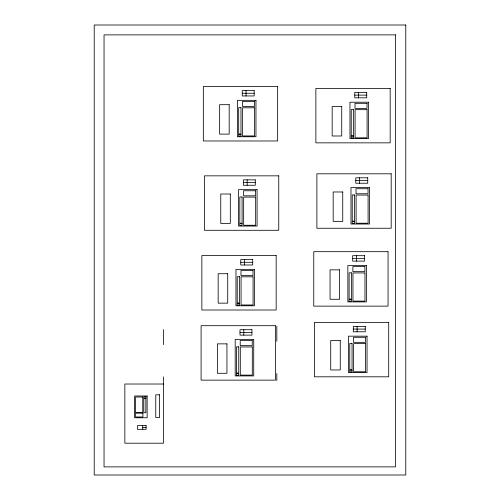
<?xml version="1.0" encoding="UTF-8"?>
<svg xmlns="http://www.w3.org/2000/svg" width="500" height="500" viewBox="0 0 500 500"><rect width="100%" height="100%" fill="white"/><g stroke="black" fill="none" stroke-linecap="round" stroke-linejoin="round"><path stroke-width="0.75" d="M242.244 93.25L254.181 93.25M354.775 95.125L366.719 95.125M355.788 180.519L367.731 180.519M243.356 182.556L255.3 182.556M352.656 258.4L364.6 258.4M240.769 262.281L252.712 262.281M353.312 329.081L365.25 329.081M240 332.413L251.944 332.413M163.506 384.019L124.85 384.019L124.85 443.206L163.506 443.206L163.506 376.881M142.7 427.562L146.1 427.562M359.594 177.812L359.594 183.225M358.581 92.419L358.581 97.825M357.113 326.375L357.113 331.788M356.463 255.694L356.463 261.106M276.819 326.25L276.819 341.344M276.819 373.556L276.819 380.688M247.162 179.856L247.162 185.263M246.044 90.544L246.044 95.956M244.575 259.575L244.575 264.988M243.8 329.706L243.8 335.119M163.506 329.575L163.506 344.675M142.7 425.575L142.7 429.325M405.781 25L94.219 25L94.219 475L405.781 475L405.781 25M395.594 34.881L104.044 34.881L104.044 466.881L395.594 466.881L395.594 34.881M277.638 86.538L203.337 86.538L203.337 140.975L277.638 140.975L277.638 86.538M390.175 88.413L315.875 88.413L315.875 142.85L390.175 142.85L390.175 88.413M254.181 90.544L242.244 90.544L242.244 95.956L254.181 95.956L254.181 90.544M366.719 92.419L354.775 92.419L354.775 97.825L366.719 97.825L366.719 92.419M255.969 100.337L237.438 100.337L237.438 136.75L255.969 136.75L255.969 100.337M254.494 101.45L242.456 101.45L242.456 106.5L254.494 106.5L254.494 101.45M368.5 102.212L349.969 102.212L349.969 138.619L368.5 138.619L368.5 102.212M367.025 103.325L354.994 103.325L354.994 108.375L367.025 108.375L367.025 103.325M229.194 104.7L219.638 104.7L219.638 134.119L229.194 134.119L229.194 104.7M341.731 106.575L332.175 106.575L332.175 135.994L341.731 135.994L341.731 106.575M240.975 107.681L238.694 107.681L238.694 133.863L240.975 133.863L240.975 107.681M254.55 107.794L242.544 107.794L242.544 135.95L254.55 135.95L254.55 107.794M353.512 109.556L351.231 109.556L351.231 135.731L353.512 135.731L353.512 109.556M367.081 109.669L355.081 109.669L355.081 137.825L367.081 137.825L367.081 109.669M240.987 134.375L238.612 134.375L238.612 136.037L240.987 136.037L240.987 134.375M353.525 136.244L351.144 136.244L351.144 137.912L353.525 137.912L353.525 136.244M391.188 173.806L316.887 173.806L316.887 228.25L391.188 228.25L391.188 173.806M278.756 175.844L204.456 175.844L204.456 230.287L278.756 230.287L278.756 175.844M367.731 177.812L355.788 177.812L355.788 183.225L367.731 183.225L367.731 177.812M255.3 179.856L243.356 179.856L243.356 185.263L255.3 185.263L255.3 179.856M369.513 187.606L350.981 187.606L350.981 224.019L369.513 224.019L369.513 187.606M368.038 188.725L356.006 188.725L356.006 193.769L368.038 193.769L368.038 188.725M257.081 189.65L238.55 189.65L238.55 226.056L257.081 226.056L257.081 189.65M255.606 190.763L243.575 190.763L243.575 195.812L255.606 195.812L255.606 190.763M342.744 191.975L333.188 191.975L333.188 221.394L342.744 221.394L342.744 191.975M230.306 194.013L220.756 194.013L220.756 223.431L230.306 223.431L230.306 194.013M354.525 194.95L352.244 194.95L352.244 221.131L354.525 221.131L354.525 194.95M368.094 195.062L356.094 195.062L356.094 223.219L368.094 223.219L368.094 195.062M242.094 196.988L239.812 196.988L239.812 223.169L242.094 223.169L242.094 196.988M255.662 197.106L243.663 197.106L243.663 225.263L255.662 225.263L255.662 197.106M354.538 221.644L352.156 221.644L352.156 223.312L354.538 223.312L354.538 221.644M242.106 223.681L239.725 223.681L239.725 225.35L242.106 225.35L242.106 223.681M388.056 251.688L313.756 251.688L313.756 306.131L388.056 306.131L388.056 251.688M276.169 255.569L201.863 255.569L201.863 310.012L276.169 310.012L276.169 255.569M364.6 255.694L352.656 255.694L352.656 261.106L364.6 261.106L364.6 255.694M252.712 259.575L240.769 259.575L240.769 264.988L252.712 264.988L252.712 259.575M366.381 265.487L347.85 265.487L347.85 301.9L366.381 301.9L366.381 265.487M364.906 266.606L352.875 266.606L352.875 271.656L364.906 271.656L364.906 266.606M254.494 269.369L235.963 269.369L235.963 305.781L254.494 305.781L254.494 269.369M339.606 269.856L330.056 269.856L330.056 299.275L339.606 299.275L339.606 269.856M253.019 270.481L240.987 270.481L240.987 275.531L253.019 275.531L253.019 270.481M351.394 272.831L349.113 272.831L349.113 299.012L351.394 299.012L351.394 272.831M364.963 272.944L352.962 272.944L352.962 301.1L364.963 301.1L364.963 272.944M227.719 273.731L218.169 273.731L218.169 303.15L227.719 303.15L227.719 273.731M239.506 276.712L237.225 276.712L237.225 302.894L239.506 302.894L239.506 276.712M253.075 276.825L241.075 276.825L241.075 304.981L253.075 304.981L253.075 276.825M351.406 299.525L349.025 299.525L349.025 301.194L351.406 301.194L351.406 299.525M239.513 303.406L237.138 303.406L237.138 305.069L239.513 305.069L239.513 303.406M388.706 322.369L314.406 322.369L314.406 376.812L388.706 376.812L388.706 322.369M275.394 325.7L201.094 325.7L201.094 380.138L275.394 380.138L275.394 325.7M365.25 326.375L353.312 326.375L353.312 331.788L365.25 331.788L365.25 326.375M251.944 329.706L240 329.706L240 335.119L251.944 335.119L251.944 329.706M367.038 336.169L348.506 336.169L348.506 372.581L367.038 372.581L367.038 336.169M365.562 337.287L353.525 337.287L353.525 342.331L365.562 342.331L365.562 337.287M253.725 339.5L235.194 339.5L235.194 375.913L253.725 375.913L253.725 339.5M340.262 340.538L330.712 340.538L330.712 369.956L340.262 369.956L340.262 340.538M252.25 340.613L240.212 340.613L240.212 345.662L252.25 345.662L252.25 340.613M352.05 343.512L349.762 343.512L349.762 369.694L352.05 369.694L352.05 343.512M365.619 343.625L353.619 343.625L353.619 371.781L365.619 371.781L365.619 343.625M226.95 343.862L217.4 343.862L217.4 373.281L226.95 373.281L226.95 343.862M238.738 346.844L236.45 346.844L236.45 373.025L238.738 373.025L238.738 346.844M252.306 346.956L240.306 346.956L240.306 375.112L252.306 375.112L252.306 346.956M352.056 370.206L349.681 370.206L349.681 371.875L352.056 371.875L352.056 370.206M238.744 373.537L236.369 373.537L236.369 375.2L238.744 375.2L238.744 373.537M159.619 394.794L155.762 394.794L155.762 417.469L159.619 417.469L159.619 394.794M147.137 395.981L134.619 395.981L134.619 417.775L147.137 417.775L147.137 395.981M145.944 396.775L143.837 396.775L143.837 398.075L145.944 398.075L145.944 396.775M142.75 397.025L135.519 397.025L135.519 412.625L142.75 412.625L142.75 397.025M145.856 398.537L143.825 398.537L143.825 412.713L145.856 412.713L145.856 398.537M142.906 413.188L135.612 413.188L135.612 416.994L142.906 416.994L142.906 413.188M146.1 425.575L137.45 425.575L137.45 429.325L146.1 429.325L146.1 425.575"/></g></svg>
